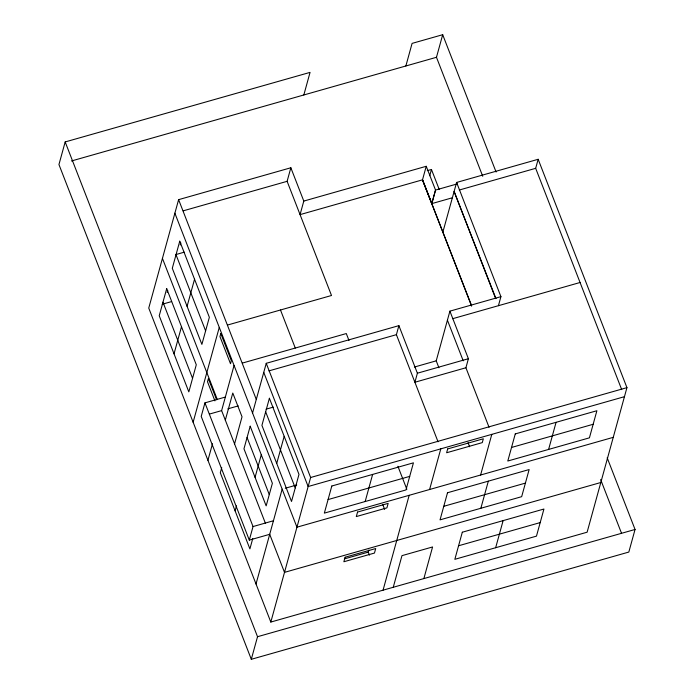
<?xml version="1.0" encoding="UTF-8"?>
<svg xmlns="http://www.w3.org/2000/svg" width="694" height="694" viewBox="0 0 694 694"><rect width="100%" height="100%" fill="white"/><g stroke="black" fill="none" stroke-linecap="round" stroke-linejoin="round"><path stroke-width="1.04" d="M303.833 94.965L310.053 72.384L65.175 141.94L58.947 164.53L251.306 659.3L628.825 552.06L635.053 529.47L607.181 457.78M303.798 201.069L426.237 166.291L422.499 179.841L300.06 214.62L303.798 201.069L290.847 167.766L178.61 199.655L148.75 308.075L270.816 622.058L587.124 532.203L626.942 387.642L538.162 159.29L456.609 182.453L442.85 232.169M167.176 292.408L167.748 290.326M180.24 244.973L180.813 242.891M174.029 353.819L181.498 326.709M187.085 306.349L194.554 279.24M193.132 422.247L219.269 327.377M225.35 397.063L204.947 402.858L201.217 416.409L249.302 540.106L269.706 534.311L284.505 572.368L600.804 482.512M207.931 460.313L212.494 443.744M265.412 523.259L221.62 410.614L234.06 365.443M227.571 325.026L331.506 295.497L287.116 181.325L290.847 167.766M225.316 420.13L232.785 393.03L242.033 416.816L234.563 443.917M221.742 467.583L220.31 472.788L249.901 548.911L252.772 538.483M252.555 413.017L266.244 363.318L398.894 325.642L417.389 373.216L414.899 382.247L465.917 367.759L468.398 358.72L449.903 311.146L500.921 296.659L456.609 182.453M235.11 510.853L236.481 505.865M255.062 477.342L261.282 454.752M249.302 540.106L253.032 526.555L204.947 402.858M276.724 463.436L284.184 436.326M256.017 584.001L282.154 489.131M405.869 65.982L412.089 43.392L442.694 34.7L496.089 172.025M251.306 659.3L257.526 636.71L65.175 141.94M270.816 622.058L310.634 477.498L266.244 363.318M482.738 176.285L436.474 57.29L442.694 34.7M429.733 175.721L431.451 169.466L427.287 170.646M438.044 441.792L396.404 334.673L398.894 325.642M365.157 501.536L372.626 474.427M369.425 555.122L368.254 552.12L368.826 550.047M438.92 367.777L436.222 360.837L449.903 311.146M383.053 590.178L409.182 495.308M393.255 587.28L401.965 555.651L432.579 546.959L423.869 578.579M429.595 489.513L440.794 448.853M621.703 389.603L535.673 168.321L538.162 159.29M498.431 305.69L500.921 296.659M480.604 475.017L491.803 434.357M480.855 508.26L488.324 481.159M495.655 547.731L503.124 520.621M548.607 449.426L556.076 422.316M71.456 160.982L436.474 57.29M183.19 210.846L287.116 181.325M175.946 254.542L184.257 252.182M457.225 183.901L435.537 190.061L431.781 203.62L452.453 197.747M459.281 190.026L535.673 168.321M162.257 304.232L171.609 301.578M242.362 363.083L346.297 333.554L348.995 340.494M268.942 370.882L396.404 334.673M452.627 318.702L580.063 282.501M209.371 414.092L221.62 410.614M227.849 408.844L238.224 405.903M266.071 409.174L273.341 407.109M414.379 367.048L436.222 360.837M417.389 373.216L468.398 358.72M310.634 477.498L626.942 387.642M285.269 488.246L296.702 485.002M624.453 396.682L308.145 486.529L263.755 372.357M328.08 499.576L409.703 476.388M511.53 447.465L593.153 424.277M253.032 526.555L273.445 520.752M613.253 437.341L296.945 527.188L174.879 213.205M443.778 506.299L525.401 483.111M344.354 558.904L368.254 552.12M458.578 545.77L540.201 522.582M257.526 636.71L635.053 529.47M495.924 298.55L454.119 191.492L495.69 298.62M426.237 166.291L435.537 190.061L431.807 203.611L422.499 179.841L471.521 305.933M422.499 179.841L471.686 305.889M600.64 479.545L621.39 532.923M431.451 169.466L439.241 189.497M447.422 320.186L463.219 360.819M465.917 367.759L489.062 427.296M468.051 442.729L469.621 446.763M397.896 466.264L406.849 489.296M382.724 504.425L384.667 509.439M280.489 309.992L295.28 348.05M265.655 411.82L295.254 487.934M178.61 199.655L256.294 399.458M176.024 254.733L205.615 330.856M247.073 437.506L269.272 494.596M162.431 258.376L217.335 399.597M216.571 399.744L208.365 378.62L207.497 381.761L214.923 400.872M162.969 302.202L192.559 378.325M166.699 288.652L159.23 315.761L188.829 391.876L196.289 364.775L166.699 288.652M179.755 241.182L172.294 268.292L201.885 344.406L209.354 317.297L179.755 241.182M220.779 333.545L219.946 336.581L230.503 363.734L231.336 360.698L220.779 333.545M250.187 426.211L243.967 448.801L266.158 505.891L272.378 483.302L250.187 426.211M269.393 398.269L261.924 425.37L291.515 501.493L298.984 474.384L269.393 398.269M331.81 486.017L324.341 513.126L405.973 489.938L413.433 462.829L331.81 486.017M345.1 557.239L343.86 561.75L374.465 553.057L375.714 548.538L345.1 557.239M357.549 512.059L356.3 516.579L386.914 507.878L388.154 503.367L357.549 512.059M447.682 448.923L446.624 452.757L482.278 442.625L483.336 438.79L447.682 448.923M447.509 492.749L440.039 519.858L521.671 496.67L529.14 469.56L447.509 492.749M462.308 532.22L454.839 559.321L536.471 536.132L543.931 509.032L462.308 532.22M515.26 433.915L507.791 461.024L589.423 437.836L596.892 410.727L515.26 433.915"/></g></svg>
